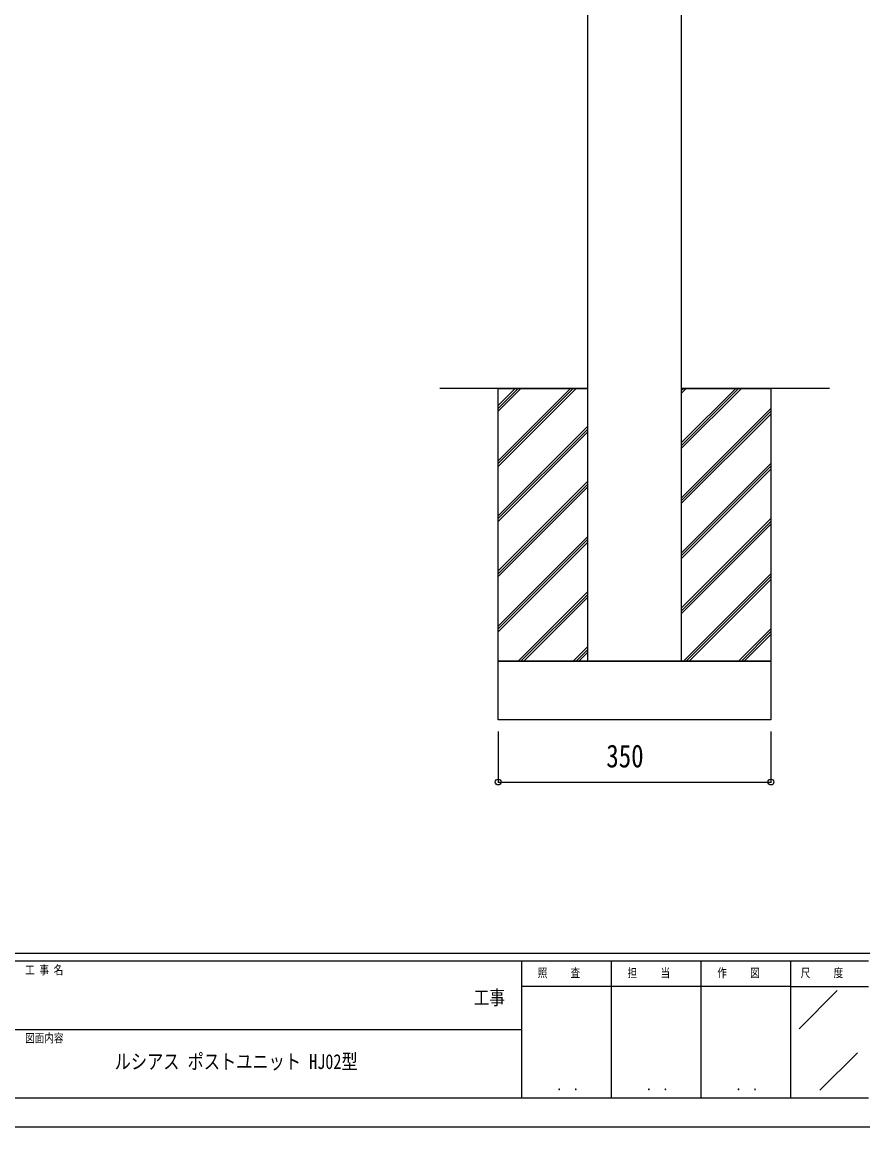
# Model space of a CAD drawing. Units: millimetres, scale not verified. Extents: x -2103 to 2102, y -1485 to 1485.
# Drawn here: x 7 to 1085, y -1485 to -67 of the extents above; entities that cross this region are included whole.
import ezdxf
from ezdxf.enums import TextEntityAlignment as Align

# ---------------------------------------------------------------- set-up
doc = ezdxf.new("R2010")
doc.units = ezdxf.units.MM
doc.header["$LTSCALE"] = 8
for name, color, linetype in [('0-1_USER1', 3, 'Continuous'), ('0-3_YKK_A1', 4, 'Continuous'), ('0-4_YKK_D', 6, 'Continuous'), ('0-5_YKK_ZWAK', 7, 'Continuous')]:
    doc.layers.add(name, color=color, linetype=linetype)
doc.styles.add('ＭＳ ゴシック', font='')
doc.styles.get('ＭＳ ゴシック').set_extended_font_data('MS Gothic')

msp = doc.modelspace()

# ---------------------------------------------------------------- linework, layer by layer
at = {"layer": '0-3_YKK_A1'}
for p, q in [((732.41, -537.5), (542.41, -537.5)), ((617.41, -559.504), (639.414, -537.5)), ((617.41, -630.215), (710.125, -537.5)), ((617.41, -563.129), (643.039, -537.5)), ((617.41, -633.84), (713.75, -537.5)), ((617.41, -566.754), (646.664, -537.5)), ((617.41, -637.465), (717.375, -537.5)), ((1042.41, -537.5), (852.41, -537.5)), ((852.41, -607.347), (922.257, -537.5)), ((852.41, -540.261), (855.171, -537.5)), ((852.41, -610.972), (925.882, -537.5)), ((852.41, -543.886), (858.796, -537.5)), ((852.41, -614.597), (929.507, -537.5)), ((852.41, -678.058), (967.41, -563.058)), ((852.41, -681.683), (967.41, -566.683)), ((852.41, -685.308), (967.41, -570.308)), ((617.41, -700.926), (732.41, -585.926)), ((617.41, -704.551), (732.41, -589.551)), ((617.41, -708.176), (732.41, -593.176)), ((852.41, -748.768), (967.41, -633.768)), ((852.41, -752.393), (967.41, -637.393)), ((852.41, -756.018), (967.41, -641.018)), ((617.41, -771.636), (732.41, -656.636)), ((617.41, -775.261), (732.41, -660.261)), ((617.41, -778.886), (732.41, -663.886)), ((852.41, -819.479), (967.41, -704.479)), ((852.41, -823.104), (967.41, -708.104)), ((852.41, -826.729), (967.41, -711.729)), ((617.41, -842.347), (732.41, -727.347)), ((617.41, -845.972), (732.41, -730.972)), ((617.41, -849.597), (732.41, -734.597)), ((855.1, -887.5), (967.41, -775.19)), ((858.725, -887.5), (967.41, -778.815)), ((862.35, -887.5), (967.41, -782.44)), ((642.968, -887.5), (732.41, -798.058)), ((646.593, -887.5), (732.41, -801.683)), ((650.218, -887.5), (732.41, -805.308)), ((925.81, -887.5), (967.41, -845.9)), ((929.435, -887.5), (967.41, -849.525)), ((933.06, -887.5), (967.41, -853.15)), ((713.678, -887.5), (732.41, -868.768)), ((717.303, -887.5), (732.41, -872.393)), ((720.928, -887.5), (732.41, -876.018))]:
    msp.add_line(p, q, dxfattribs=at)
for points in [[(852.41, 857), (852.41, -887.5), (732.41, -887.5), (732.41, 857)], [(852.41, -537.5), (967.41, -537.5), (967.41, -887.5), (617.41, -887.5), (617.41, -537.5), (732.41, -537.5)]]:
    msp.add_lwpolyline(points, dxfattribs=at)
msp.add_lwpolyline([(617.41, -887.5), (967.41, -887.5), (967.41, -962.5), (617.41, -962.5)], close=True, dxfattribs=at)
at = {"layer": '0-4_YKK_D'}
for p, q in [((617.41, -977.5), (617.41, -1043.5)), ((967.41, -977.5), (967.41, -1043.5)), ((617.41, -1042.5), (967.41, -1042.5))]:
    msp.add_line(p, q, dxfattribs=at)
for centre in [(617.41, -1042.5), (967.41, -1042.5)]:
    msp.add_circle(centre, 3.75, dxfattribs=at)
at = {"layer": '0-5_YKK_ZWAK'}
for p, q in [((1947.41, -1262.5), (-1952.59, -1262.5)), ((647.41, -1272.5), (-2.59, -1272.5)), ((762.41, -1272.5), (762.41, -1447.5)), ((877.41, -1272.5), (877.41, -1447.5)), ((992.41, -1272.5), (992.41, -1447.5)), ((1092.41, -1272.5), (992.41, -1272.5)), ((992.41, -1305), (647.41, -1305)), ((992.41, -1305), (1092.41, -1305)), ((1003.452, -1359.146), (1052.419, -1310.179)), ((-2.59, -1360), (647.41, -1360)), ((1030.236, -1437.994), (1078.346, -1389.884)), ((-2.59, -1447.5), (647.41, -1447.5)), ((647.41, -1447.5), (992.41, -1447.5)), ((992.41, -1447.5), (1092.41, -1447.5))]:
    msp.add_line(p, q, dxfattribs=at)
msp.add_lwpolyline([(-2102.6, -1485), (2102.4, -1485), (2102.4, 1485), (-2102.6, 1485)], close=True, dxfattribs=at)
msp.add_lwpolyline([(992.41, -1272.5), (647.41, -1272.5), (647.41, -1447.5)], dxfattribs=at)

# ---------------------------------------------------------------- texts
at = {"layer": '0-1_USER1', "style": 'ＭＳ ゴシック', "width": 0.8}
msp.add_text('ルシアス ポストユニット HJ02型', height=19.06, dxfattribs=at).set_placement((125.375, -1416.431), align=Align.BOTTOM_LEFT)
at = {"layer": '0-4_YKK_D', "style": 'ＭＳ ゴシック', "width": 0.8}
msp.add_text('350', height=29.33, dxfattribs=at).set_placement((756.143, -1032.5), align=Align.BOTTOM_LEFT)
at = {"layer": '0-5_YKK_ZWAK', "style": 'ＭＳ ゴシック', "width": 0.8}
for s, height, p in [('工 事 名', 11, (10.535, -1292.5)), ('照     査', 11, (668.11, -1296.25)), ('担     当', 11, (783.51, -1296.25)), ('作     図', 11, (898.51, -1296.25)), ('尺     度', 11, (1005.61, -1296.25)), ('工事', 18.33, (586.067, -1333.733)), ('図面内容', 11, (10.535, -1380)), ('． ．', 12.96, (692.4, -1442.176)), ('． ．', 12.96, (807.4, -1442.176)), ('． ．', 12.96, (922.4, -1442.176))]:
    msp.add_text(s, height=height, dxfattribs=at).set_placement(p, align=Align.BOTTOM_LEFT)

doc.saveas('drawing.dxf')
